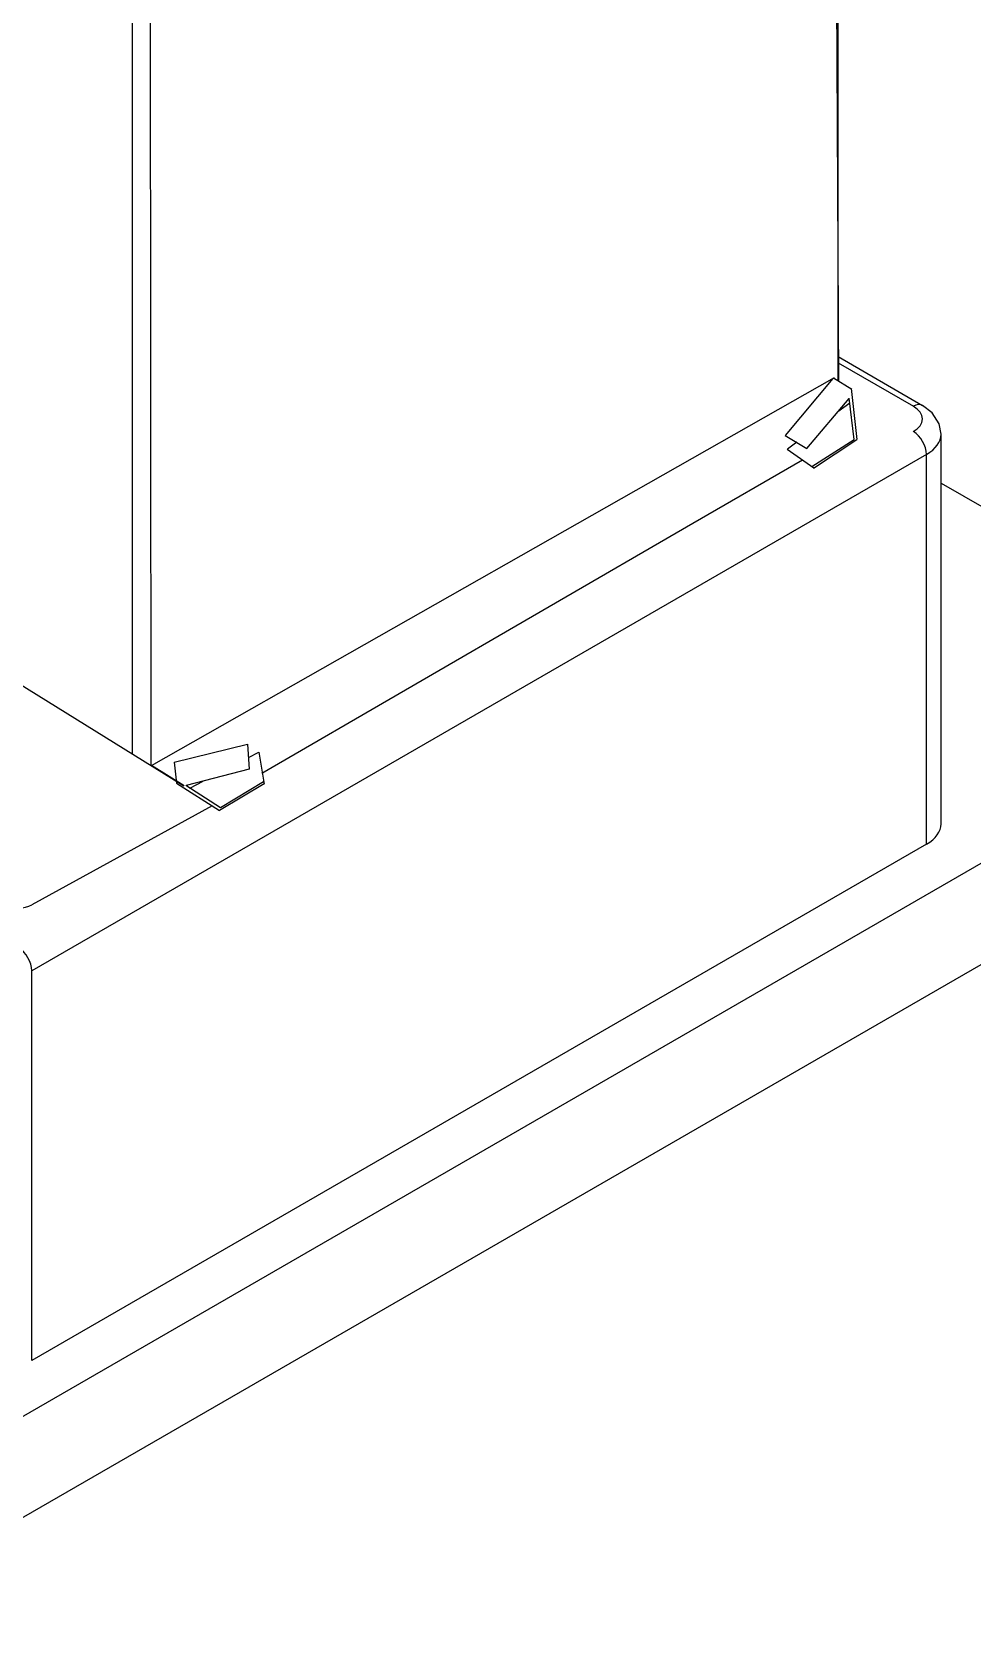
# Model space of a CAD drawing. Header units: millimetres. Extents: x 98 to 524, y -2487 to -1043.
# Drawn here: x 274.76 to 289.93, y -1266.89 to -1241.25 of the extents above; entities that cross this region are included whole.
import ezdxf

# ---------------------------------------------------------------- set-up
doc = ezdxf.new("R2010")
doc.units = ezdxf.units.MM
doc.linetypes.add('CENTER', pattern=[10.16, 6.35, -1.27, 1.27, -1.27])
doc.layers.get('0').update_dxf_attribs({"lineweight": 18})

msp = doc.modelspace()

# ---------------------------------------------------------------- linework, layer by layer
at = {"color": 7, "lineweight": -3, "ltscale": 0.404166}
for p, q in [((287.774, -1246.882), (287.704, -1231.695)), ((276.691, -1253.086), (276.673, -1238.064))]:
    msp.add_line(p, q, dxfattribs=at)
at = {"color": 7, "lineweight": -3, "ltscale": 0.405362}
msp.add_line((287.763, -1246.876), (287.763, -1231.613), dxfattribs=at)
at = {"color": 7, "lineweight": -3, "ltscale": 0.408249}
msp.add_line((276.385, -1252.897), (276.39, -1238.064), dxfattribs=at)
at = {"color": 7, "lineweight": -3, "ltscale": 0.039381}
msp.add_line((287.763, -1246.488), (289.127, -1247.275), dxfattribs=at)
at = {"color": 7, "lineweight": -3, "ltscale": 0.035051}
msp.add_line((287.763, -1246.589), (288.977, -1247.29), dxfattribs=at)
at = {"lineweight": -3}
msp.add_line((276.693, -1253.082), (287.704, -1246.823), dxfattribs=at)
at = {"linetype": 'CENTER', "lineweight": -3}
for p, q in [((287.678, -1246.843), (286.91, -1247.762)), ((287.691, -1246.83), (287.983, -1247.014)), ((287.261, -1247.968), (287.942, -1247.164)), ((288.024, -1247.823), (287.944, -1247.16)), ((287.974, -1247.003), (288.068, -1247.827)), ((287.952, -1247.237), (287.758, -1247.381)), ((286.91, -1247.762), (287.261, -1247.968)), ((286.945, -1247.983), (287.372, -1248.285)), ((287.096, -1247.871), (286.946, -1247.982)), ((287.339, -1248.262), (288.024, -1247.823)), ((287.369, -1248.286), (288.068, -1247.826)), ((274.2, -1251.543), (277.215, -1253.413)), ((277.059, -1253.031), (278.24, -1252.74)), ((278.24, -1252.74), (278.271, -1253.145)), ((278.256, -1252.955), (278.422, -1252.868)), ((278.424, -1252.868), (278.508, -1253.384)), ((276.688, -1253.073), (276.69, -1253.073)), ((276.696, -1253.08), (277.218, -1253.408)), ((277.059, -1253.03), (277.095, -1253.366)), ((277.095, -1253.366), (277.792, -1253.809)), ((278.271, -1253.145), (277.251, -1253.406)), ((277.312, -1253.447), (277.526, -1253.335)), ((278.51, -1253.382), (277.791, -1253.809)), ((278.502, -1253.345), (277.807, -1253.769)), ((277.807, -1253.769), (277.247, -1253.406)), ((277.306, -1253.502), (277.306, -1253.502)), ((277.311, -1253.498), (277.311, -1253.498))]:
    msp.add_line(p, q, dxfattribs=at)
at = {"color": 7, "lineweight": -3, "ltscale": 0.157175}
for p, q in [((289.423, -1254.026), (289.423, -1247.739)), ((289.189, -1254.353), (289.189, -1248.066)), ((274.764, -1262.681), (274.764, -1256.394))]:
    msp.add_line(p, q, dxfattribs=at)
at = {"color": 7, "lineweight": -3, "ltscale": 0.416413}
for p, q in [((289.189, -1248.066), (274.764, -1256.394)), ((289.189, -1254.353), (274.764, -1262.681))]:
    msp.add_line(p, q, dxfattribs=at)
at = {"color": 7, "lineweight": -3, "ltscale": 0.067944}
msp.add_line((287.191, -1248.158), (285.421, -1249.18), dxfattribs=at)
at = {"color": 7, "lineweight": -3, "ltscale": 0.121835}
msp.add_line((289.423, -1248.528), (293.644, -1250.964), dxfattribs=at)
at = {"color": 7, "lineweight": -3, "ltscale": 0.132681}
for p, q in [((285.421, -1249.18), (278.472, -1253.213)), ((277.671, -1253.732), (274.764, -1255.333))]:
    msp.add_line(p, q, dxfattribs=at)
at = {"color": 7, "lineweight": -3}
for p, q in [((293.644, -1252.597), (271.723, -1265.253)), ((293.644, -1254.23), (271.723, -1266.886))]:
    msp.add_line(p, q, dxfattribs=at)
msp.add_lwpolyline([(289.423, -1247.739), (289.393, -1247.572), (289.28, -1247.395), (289.127, -1247.275)], dxfattribs=at)
for centre, major_axis, start_param, end_param in [((288.977, -1247.535), (0.15, 0.26), 0, 0.785398), ((288.623, -1247.494), (0.5, 0), 5.497787, 7.068583), ((288.977, -1247.943), (0.15, -0.26), 0.785398, 2.356194), ((288.623, -1247.739), (0.8, 0), 5.497787, 6.283185), ((288.623, -1254.026), (0.8, 0), 5.497787, 6.283185), ((274.552, -1255.21), (0.3, 0), 3.926991, 5.497787), ((274.552, -1256.271), (0.15, -0.26), 0.785398, 2.356194)]:
    msp.add_ellipse(centre, major_axis=major_axis, ratio=0.57735, start_param=start_param, end_param=end_param, dxfattribs=at)

doc.saveas('drawing.dxf')
